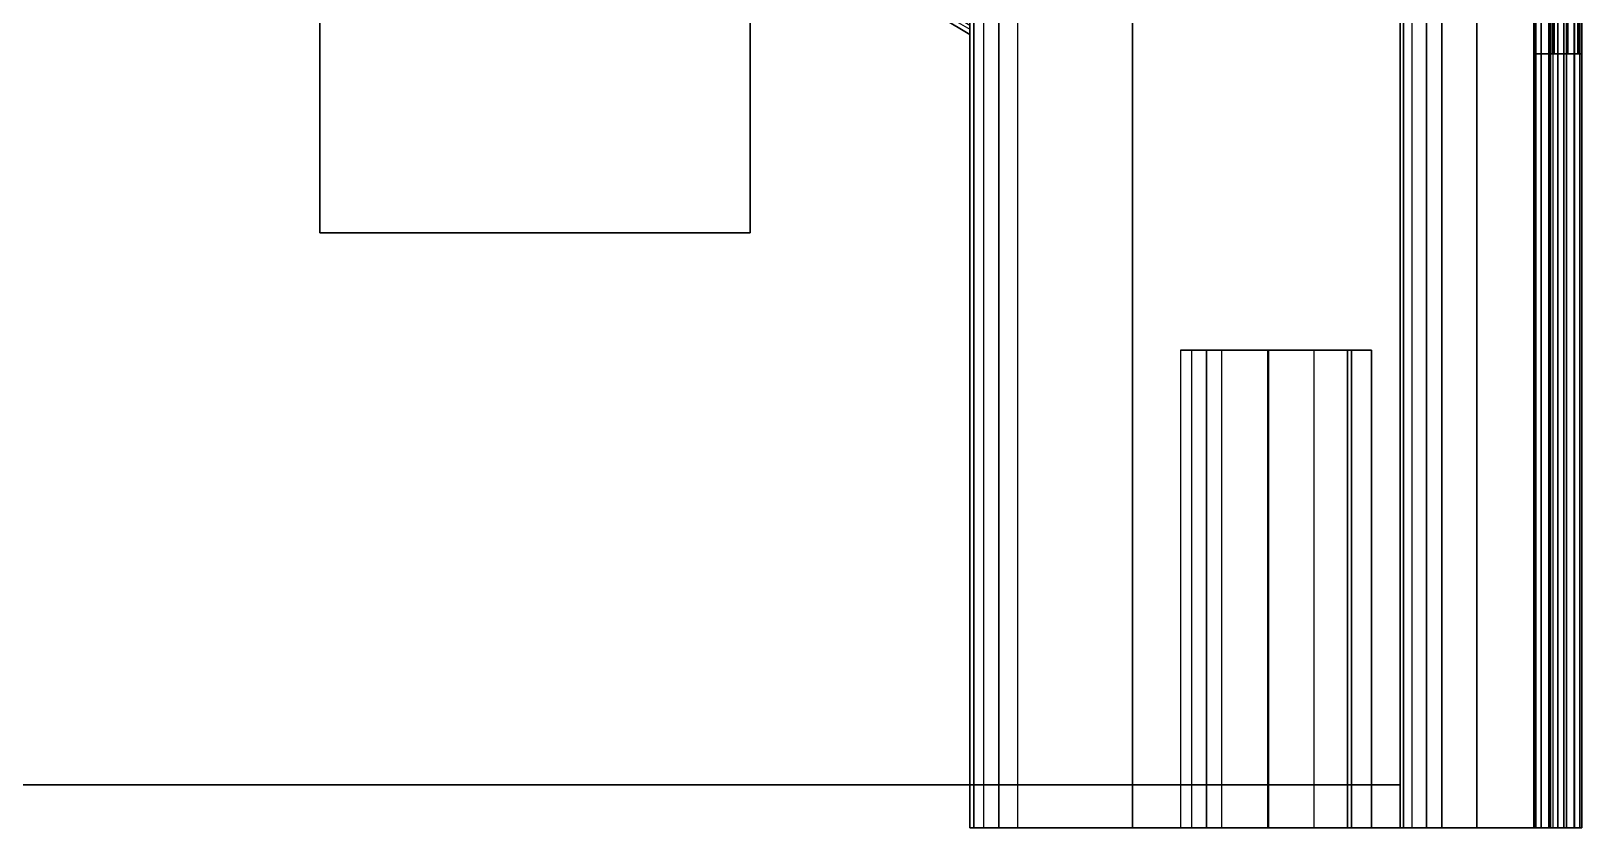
# Model space of a CAD drawing. Header units: inches. Extents: x -1 to 233, y 0 to 394.
# Drawn here: x 199.86 to 232.3, y 0 to 16.68 of the extents above; entities that cross this region are included whole.
import ezdxf

# ---------------------------------------------------------------- set-up
doc = ezdxf.new("R2010")
doc.units = ezdxf.units.IN
doc.header["$MEASUREMENT"] = 0
doc.layers.add('2', color=7, linetype='CONTINUOUS')

msp = doc.modelspace()

# ---------------------------------------------------------------- linework, layer by layer
at = {"layer": '2'}
for p, q in [((230.103, 0, 3.6), (230.103, 390, 3.6)), ((231.291, 0, 3.6), (231.291, 390, 3.6)), ((231.291, 0, 0.505), (231.291, 390, 0.505)), ((231.301, 16.2, 90.5), (231.301, 390, 90.5)), ((231.301, 16.2, 83.606), (231.301, 390, 83.606)), ((231.301, 16.2, 83.4), (231.301, 390, 83.4)), ((231.335, 0, 0.299), (231.335, 390, 0.299)), ((231.446, 0, 0.142), (231.446, 390, 0.142)), ((231.608, 0, 15.951), (231.608, 390, 15.951)), ((231.612, 0, 16.065), (231.612, 390, 16.065)), ((231.614, 0, 0.034), (231.614, 390, 0.034)), ((231.646, 0, 16.126), (231.646, 390, 16.126)), ((231.646, 0, 15.874), (231.646, 390, 15.874)), ((231.685, 16.2, 83.646), (231.685, 390, 83.646)), ((231.7, 16.2, 83.317), (231.7, 390, 83.317)), ((231.701, 0, 16.173), (231.701, 390, 16.173)), ((231.725, 16.2, 90.406), (231.725, 390, 90.406)), ((231.796, 0), (231.796, 390)), ((231.921, 0, 15.664), (231.921, 390, 15.664)), ((231.976, 0, 0.033), (231.976, 390, 0.033)), ((232.001, 16.2, 83.829), (232.001, 390, 83.829)), ((232.008, 16.2, 90.207), (232.008, 390, 90.207)), ((232.008, 16.2, 83.107), (232.008, 390, 83.107)), ((232.138, 0, 0.133), (232.138, 390, 0.133)), ((232.141, 0, 15.388), (232.141, 390, 15.388)), ((232.142, 0, 16.614), (232.142, 390, 16.614)), ((232.215, 16.2, 82.807), (232.215, 390, 82.807)), ((232.219, 16.2, 89.897), (232.219, 390, 89.897)), ((232.228, 16.2, 84.144), (232.228, 390, 84.144)), ((232.253, 0, 15.124), (232.253, 390, 15.124)), ((232.264, 0, 0.315), (232.264, 390, 0.315)), ((232.301, 0, 0.505), (232.301, 390, 0.505)), ((232.301, 16.2, 89.5), (232.301, 390, 89.5)), ((232.301, 16.2, 84.5), (232.301, 390, 84.5)), ((232.301, 16.2, 82.4), (232.301, 390, 82.4)), ((232.301, 0, 17.212), (232.301, 390, 17.212)), ((232.301, 0, 14.788), (232.301, 390, 14.788)), ((228.501, 0, 7.9), (228.501, 385.5, 7.9)), ((228.501, 0, 19.6), (228.501, 385.5, 19.6)), ((228.567, 0, 7.544), (228.567, 385.5, 7.544)), ((228.749, 0, 7.241), (228.749, 385.5, 7.241)), ((229.05, 0, 7.008), (229.05, 385.5, 7.008)), ((229.37, 0, 6.909), (229.37, 385.5, 6.909)), ((219.501, 0, 89.5), (219.501, 373.8, 89.5)), ((219.583, 0, 89.895), (219.583, 373.8, 89.895)), ((219.794, 0, 90.207), (219.794, 373.8, 90.207)), ((220.102, 0, 90.417), (220.102, 373.8, 90.417)), ((220.501, 0, 90.5), (220.501, 373.8, 90.5))]:
    msp.add_line(p, q, dxfattribs=at)
at = {"layer": '2', "extrusion": (0, 1, -2e-16)}
msp.add_line((219.501, 16.717, 77.763), (219.501, 16.6, 77.26), dxfattribs=at)
at = {"layer": '2'}
for points in [[(231.291, 390, 3.6), (230.103, 390, 3.6), (230.103, 0, 3.6), (231.291, 0, 3.6)], [(231.335, 390, 0.299), (231.291, 390, 0.505), (231.291, 0, 0.505), (231.335, 0, 0.299)], [(231.291, 0, 3.6), (231.291, 0, 0.505), (231.291, 390, 0.505), (231.291, 390, 3.6)], [(231.7, 390, 83.317), (231.301, 390, 83.4), (231.301, 16.2, 83.4), (231.7, 16.2, 83.317)], [(231.301, 16.2, 83.606), (231.301, 16.2, 83.4), (231.301, 390, 83.4), (231.301, 390, 83.606)], [(231.301, 390, 83.606), (231.685, 390, 83.646), (231.685, 16.2, 83.646), (231.301, 16.2, 83.606)], [(231.725, 390, 90.406), (231.301, 390, 90.5), (231.301, 16.2, 90.5), (231.725, 16.2, 90.406)], [(231.446, 390, 0.142), (231.335, 390, 0.299), (231.335, 0, 0.299), (231.446, 0, 0.142)], [(231.446, 0, 0.142), (231.614, 0, 0.034), (231.614, 390, 0.034), (231.446, 390, 0.142)], [(231.646, 390, 15.874), (231.608, 390, 15.951), (231.608, 0, 15.951), (231.646, 0, 15.874)], [(231.608, 0, 15.951), (231.612, 0, 16.065), (231.612, 390, 16.065), (231.608, 390, 15.951)], [(231.612, 390, 16.065), (231.646, 390, 16.126), (231.646, 0, 16.126), (231.612, 0, 16.065)], [(231.614, 390, 0.034), (231.796, 390), (231.796, 0), (231.614, 0, 0.034)], [(231.921, 0, 15.664), (231.646, 0, 15.874), (231.646, 390, 15.874), (231.921, 390, 15.664)], [(231.646, 0, 16.126), (231.701, 0, 16.173), (231.701, 390, 16.173), (231.646, 390, 16.126)], [(231.685, 16.2, 83.646), (232.001, 16.2, 83.829), (232.001, 390, 83.829), (231.685, 390, 83.646)], [(232.008, 16.2, 83.107), (231.7, 16.2, 83.317), (231.7, 390, 83.317), (232.008, 390, 83.107)], [(231.701, 390, 16.173), (232.142, 390, 16.614), (232.142, 0, 16.614), (231.701, 0, 16.173)], [(232.008, 16.2, 90.207), (231.725, 16.2, 90.406), (231.725, 390, 90.406), (232.008, 390, 90.207)], [(231.796, 0), (231.976, 0, 0.033), (231.976, 390, 0.033), (231.796, 390)], [(232.141, 390, 15.388), (231.921, 390, 15.664), (231.921, 0, 15.664), (232.141, 0, 15.388)], [(232.138, 390, 0.133), (231.976, 390, 0.033), (231.976, 0, 0.033), (232.138, 0, 0.133)], [(232.001, 390, 83.829), (232.228, 390, 84.144), (232.228, 16.2, 84.144), (232.001, 16.2, 83.829)], [(232.215, 390, 82.807), (232.008, 390, 83.107), (232.008, 16.2, 83.107), (232.215, 16.2, 82.807)], [(232.219, 390, 89.897), (232.008, 390, 90.207), (232.008, 16.2, 90.207), (232.219, 16.2, 89.897)], [(232.138, 0, 0.133), (232.264, 0, 0.315), (232.264, 390, 0.315), (232.138, 390, 0.133)], [(232.253, 0, 15.124), (232.141, 0, 15.388), (232.141, 390, 15.388), (232.253, 390, 15.124)], [(232.142, 0, 16.614), (232.301, 0, 17.212), (232.301, 390, 17.212), (232.142, 390, 16.614)], [(232.301, 16.2, 82.4), (232.215, 16.2, 82.807), (232.215, 390, 82.807), (232.301, 390, 82.4)], [(232.301, 16.2, 89.5), (232.219, 16.2, 89.897), (232.219, 390, 89.897), (232.301, 390, 89.5)], [(232.228, 16.2, 84.144), (232.301, 16.2, 84.5), (232.301, 390, 84.5), (232.228, 390, 84.144)], [(232.253, 390, 15.124), (232.301, 390, 14.788), (232.301, 0, 14.788), (232.253, 0, 15.124)], [(232.264, 390, 0.315), (232.301, 390, 0.505), (232.301, 0, 0.505), (232.264, 0, 0.315)], [(232.301, 390, 0.505), (232.301, 390, 14.788), (232.301, 0, 14.788), (232.301, 0, 0.505)], [(232.301, 390, 17.212), (232.301, 390, 82.4), (232.301, 0, 82.4), (232.301, 0, 17.212)], [(232.301, 390, 84.5), (232.301, 390, 89.5), (232.301, 16.2, 89.5), (232.301, 16.2, 84.5)], [(228.567, 0, 7.544), (228.501, 0, 7.9), (228.501, 385.5, 7.9), (228.567, 385.5, 7.544)], [(228.501, 0, 19.6), (228.501, 0, 7.9), (228.501, 385.5, 7.9), (228.501, 385.5, 19.6)], [(228.749, 385.5, 7.241), (228.567, 385.5, 7.544), (228.567, 0, 7.544), (228.749, 0, 7.241)], [(229.05, 0, 7.008), (228.749, 0, 7.241), (228.749, 385.5, 7.241), (229.05, 385.5, 7.008)], [(229.37, 385.5, 6.909), (229.05, 385.5, 7.008), (229.05, 0, 7.008), (229.37, 0, 6.909)], [(230.103, 385.5, 3.6), (229.37, 385.5, 6.909), (229.37, 0, 6.909), (230.103, 0, 3.6)], [(185.401, 377.4, 19.6), (222.901, 373.8, 19.6), (222.901, 0.9, 19.6), (185.401, 0.9, 19.6)], [(228.501, 377.4, 18.8), (186.201, 377.4, 18.8), (186.201, 0.9, 18.8), (228.501, 0.9, 18.8)], [(219.583, 0, 89.895), (219.501, 0, 89.5), (219.501, 373.8, 89.5), (219.583, 373.8, 89.895)], [(219.501, 0, 28), (222.901, 0, 28), (222.901, 373.8, 28), (219.501, 373.8, 28)], [(219.794, 373.8, 90.207), (219.583, 373.8, 89.895), (219.583, 0, 89.895), (219.794, 0, 90.207)], [(220.102, 0, 90.417), (219.794, 0, 90.207), (219.794, 373.8, 90.207), (220.102, 373.8, 90.417)], [(220.501, 373.8, 90.5), (220.102, 373.8, 90.417), (220.102, 0, 90.417), (220.501, 0, 90.5)], [(231.301, 0, 90.5), (220.501, 0, 90.5), (220.501, 373.8, 90.5), (231.301, 373.8, 90.5)], [(222.901, 373.8, 28), (222.901, 373.8, 19.6), (222.901, 0, 19.6), (222.901, 0, 28)], [(222.901, 373.8, 19.6), (228.401, 373.8, 19.6), (228.501, 0, 19.6), (222.901, 0, 19.6)], [(219.501, 0, 28), (219.501, 352.528, 28), (219.501, 352.528, 89.5), (219.501, 0, 89.5)], [(219.501, 16.6, 33.8), (219.501, 16.6, 74.245), (219.501, 36.6, 74.245), (219.501, 36.6, 33.8)], [(205.901, 31.15, 14), (205.901, 12.45, 14), (205.901, 12.45, 18.8), (205.901, 31.15, 18.8)], [(205.901, 12.45, 14), (214.901, 12.45, 14), (214.901, 31.15, 14), (205.901, 31.15, 14)], [(214.901, 31.15, 18.8), (214.901, 31.15, 14), (214.901, 12.45, 14), (214.901, 12.45, 18.8)], [(219.501, 16.6, 74.245), (219.501, 16.6, 77.26), (219.501, 18, 77.26), (219.501, 20.77, 74.245)], [(219.501, 16.717, 77.763), (219.501, 16.717, 77.763), (219.501, 16.6, 77.26), (219.501, 18, 77.26)], [(219.501, 17.74, 33.8), (219.501, 16.6, 33.8), (219.501, 16.6, 33.54)], [(219.501, 17.74, 33.8), (219.501, 16.6, 33.54), (219.501, 16.796, 32.901)], [(218.892, 17.159, 32.959), (219.501, 16.796, 32.901), (219.501, 16.6, 33.54), (218.927, 16.947, 33.54)], [(218.909, 17.053, 77.55), (219.501, 16.717, 77.763), (219.501, 16.6, 77.26), (218.927, 16.947, 77.26)], [(218.927, 16.947, 33.54), (219.501, 16.6, 33.54), (219.501, 16.6, 77.26), (218.927, 16.947, 77.26)], [(214.901, 12.45, 14), (205.901, 12.45, 14), (205.901, 12.45, 18.8), (214.901, 12.45, 18.8)], [(224.446, 0, 40.872), (224.446, 10, 40.872), (223.901, 10, 39.5), (223.901, 0, 39.5)], [(223.901, 0, 39.5), (224.142, 0, 38.549), (224.142, 10, 38.549), (223.901, 10, 39.5)], [(225.728, 10, 37.508), (223.901, 10, 39.5), (224.446, 10, 40.872), (225.748, 10, 41.494)], [(225.728, 10, 37.508), (224.762, 10, 37.856), (224.142, 10, 38.549), (223.901, 10, 39.5)], [(223.961, 10, 39.987), (224.164, 10, 40.491), (224.446, 10, 40.872), (223.901, 10, 39.5)], [(224.446, 0, 72.872), (224.446, 10, 72.872), (223.901, 10, 71.5), (223.901, 0, 71.5)], [(223.901, 0, 71.5), (224.142, 0, 70.549), (224.142, 10, 70.549), (223.901, 10, 71.5)], [(225.728, 10, 69.508), (223.901, 10, 71.5), (224.446, 10, 72.872), (225.748, 10, 73.494)], [(225.728, 10, 69.508), (224.762, 10, 69.856), (224.142, 10, 70.549), (223.901, 10, 71.5)], [(223.961, 10, 71.987), (224.164, 10, 72.491), (224.446, 10, 72.872), (223.901, 10, 71.5)], [(224.142, 10, 38.549), (224.762, 10, 37.856), (224.762, 0, 37.856), (224.142, 0, 38.549)], [(224.142, 10, 70.549), (224.762, 10, 69.856), (224.762, 0, 69.856), (224.142, 0, 70.549)], [(225.748, 0, 41.494), (225.748, 10, 41.494), (224.446, 10, 40.872), (224.446, 0, 40.872)], [(225.27, 10, 41.398), (224.791, 10, 41.164), (224.446, 10, 40.872), (225.748, 10, 41.494)], [(225.748, 0, 73.494), (225.748, 10, 73.494), (224.446, 10, 72.872), (224.446, 0, 72.872)], [(225.27, 10, 73.398), (224.791, 10, 73.164), (224.446, 10, 72.872), (225.748, 10, 73.494)], [(224.762, 10, 37.856), (224.762, 0, 37.856), (225.728, 0, 37.508), (225.728, 10, 37.508)], [(224.762, 10, 69.856), (224.762, 0, 69.856), (225.728, 0, 69.508), (225.728, 10, 69.508)], [(226.703, 10, 37.668), (225.728, 10, 37.508), (225.728, 0, 37.508), (226.703, 0, 37.668)], [(225.728, 10, 37.508), (227.901, 10, 39.5), (227.4, 10, 40.824), (225.748, 10, 41.494)], [(227.901, 10, 39.5), (227.481, 10, 38.274), (226.703, 10, 37.668), (225.728, 10, 37.508)], [(226.703, 10, 69.668), (225.728, 10, 69.508), (225.728, 0, 69.508), (226.703, 0, 69.668)], [(225.728, 10, 69.508), (227.901, 10, 71.5), (227.4, 10, 72.824), (225.748, 10, 73.494)], [(227.901, 10, 71.5), (227.481, 10, 70.274), (226.703, 10, 69.668), (225.728, 10, 69.508)], [(227.4, 0, 40.824), (227.4, 10, 40.824), (225.748, 10, 41.494), (225.748, 0, 41.494)], [(225.748, 10, 41.494), (226.359, 10, 41.447), (226.965, 10, 41.194), (227.4, 10, 40.824)], [(227.4, 0, 72.824), (227.4, 10, 72.824), (225.748, 10, 73.494), (225.748, 0, 73.494)], [(225.748, 10, 73.494), (226.359, 10, 73.447), (226.965, 10, 73.194), (227.4, 10, 72.824)], [(226.703, 0, 37.668), (226.703, 10, 37.668), (227.481, 10, 38.274), (227.481, 0, 38.274)], [(226.703, 0, 69.668), (226.703, 10, 69.668), (227.481, 10, 70.274), (227.481, 0, 70.274)], [(227.4, 0, 40.824), (227.901, 0, 39.5), (227.901, 10, 39.5), (227.4, 10, 40.824)], [(227.901, 10, 39.5), (227.858, 10, 39.915), (227.643, 10, 40.483), (227.4, 10, 40.824)], [(227.4, 0, 72.824), (227.901, 0, 71.5), (227.901, 10, 71.5), (227.4, 10, 72.824)], [(227.901, 10, 71.5), (227.858, 10, 71.915), (227.643, 10, 72.483), (227.4, 10, 72.824)], [(227.901, 0, 39.5), (227.481, 0, 38.274), (227.481, 10, 38.274), (227.901, 10, 39.5)], [(227.481, 10, 38.274), (227.632, 10, 38.498), (227.863, 10, 39.108), (227.901, 10, 39.5)], [(227.901, 0, 71.5), (227.481, 0, 70.274), (227.481, 10, 70.274), (227.901, 10, 71.5)], [(227.481, 10, 70.274), (227.632, 10, 70.498), (227.863, 10, 71.108), (227.901, 10, 71.5)], [(185.401, 0.9, 18.8), (228.501, 0.9, 18.8), (228.501, 0.9, 19.6), (185.401, 0.9, 19.6)], [(219.794, 0, 90.207), (219.794, 0, 90.207), (219.501, 0, 89.5), (220.501, 0, 90.5)], [(219.583, 0, 89.895), (219.583, 0, 89.895), (219.501, 0, 89.5), (219.794, 0, 90.207)], [(219.501, 0, 89.5), (220.501, 0, 90.5), (231.301, 0, 90.5), (232.301, 0, 89.5)], [(219.501, 0, 89.5), (219.501, 0, 83.606), (231.301, 0, 83.606), (232.301, 0, 84.5)], [(232.301, 0, 84.5), (232.301, 0, 84.5), (232.301, 0, 89.5), (219.501, 0, 89.5)], [(219.501, 0, 83.606), (219.501, 0, 83.4), (231.301, 0, 83.4), (231.301, 0, 83.606)], [(219.501, 0, 82.4), (232.301, 0, 82.4), (231.301, 0, 83.4), (219.501, 0, 83.4)], [(219.501, 0, 37.508), (232.301, 0, 37.508), (232.301, 0, 28), (219.501, 0, 28)], [(219.501, 0, 69.508), (224.142, 0, 70.549), (224.762, 0, 69.856), (225.744, 0, 69.508)], [(219.501, 0, 69.508), (224.446, 0, 72.872), (223.901, 0, 71.5), (224.142, 0, 70.549)], [(224.446, 0, 72.872), (225.748, 0, 73.494), (219.501, 0, 73.494), (219.501, 0, 69.508)], [(219.501, 0, 37.508), (224.142, 0, 38.549), (224.762, 0, 37.856), (225.744, 0, 37.508)], [(219.501, 0, 37.508), (224.446, 0, 40.872), (223.901, 0, 39.5), (224.142, 0, 38.549)], [(224.446, 0, 40.872), (225.748, 0, 41.494), (219.501, 0, 41.494), (219.501, 0, 37.508)], [(219.501, 0, 69.508), (232.301, 0, 69.508), (232.301, 0, 41.494), (219.501, 0, 41.494)], [(219.501, 0, 82.4), (232.301, 0, 82.4), (232.301, 0, 73.494), (219.501, 0, 73.494)], [(220.102, 0, 90.417), (220.102, 0, 90.417), (220.501, 0, 90.5), (219.794, 0, 90.207)], [(232.301, 0, 19.6), (222.901, 0, 19.6), (222.901, 0, 28), (232.301, 0, 28)], [(226.703, 0, 69.668), (225.728, 0, 69.508), (232.301, 0, 69.508), (232.301, 0, 73.494)], [(226.703, 0, 37.668), (225.728, 0, 37.508), (232.301, 0, 37.508), (232.301, 0, 41.494)], [(232.301, 0, 73.494), (225.748, 0, 73.494), (227.4, 0, 72.824), (227.901, 0, 71.5)], [(232.301, 0, 41.494), (225.748, 0, 41.494), (227.4, 0, 40.824), (227.901, 0, 39.5)], [(232.301, 0, 73.494), (227.901, 0, 71.5), (227.481, 0, 70.274), (226.703, 0, 69.668)], [(232.301, 0, 41.494), (227.901, 0, 39.5), (227.481, 0, 38.274), (226.703, 0, 37.668)], [(232.301, 0, 17.212), (231.701, 0, 16.173), (228.501, 0, 19.6), (232.301, 0, 19.6)], [(228.501, 0, 19.6), (231.612, 0, 16.065), (231.646, 0, 16.126), (231.701, 0, 16.173)], [(228.501, 0, 15.951), (231.608, 0, 15.951), (231.612, 0, 16.065), (228.501, 0, 19.6)], [(228.501, 0, 15.951), (228.501, 0, 15.874), (231.646, 0, 15.874), (231.608, 0, 15.951)], [(228.501, 0, 14.788), (232.301, 0, 14.788), (231.646, 0, 15.874), (228.501, 0, 15.874)], [(232.301, 0, 7.9), (228.501, 0, 7.9), (228.501, 0, 14.788), (232.301, 0, 14.788)], [(228.749, 0, 7.241), (228.749, 0, 7.241), (229.37, 0, 6.909), (228.501, 0, 7.9)], [(228.567, 0, 7.544), (228.567, 0, 7.544), (228.501, 0, 7.9), (228.749, 0, 7.241)], [(232.301, 0, 5.667), (232.301, 0, 7.9), (228.501, 0, 7.9), (229.37, 0, 6.909)], [(229.05, 0, 7.008), (229.05, 0, 7.008), (228.749, 0, 7.241), (229.37, 0, 6.909)], [(232.301, 0, 3.6), (230.103, 0, 3.6), (229.37, 0, 6.909), (232.301, 0, 5.667)], [(232.301, 0, 0.505), (231.291, 0, 0.505), (231.291, 0, 3.6), (232.301, 0, 3.6)], [(231.291, 0, 0.505), (231.291, 0, 0.505), (231.796, 0), (232.301, 0, 0.505)], [(231.446, 0, 0.142), (231.446, 0, 0.142), (231.291, 0, 0.505), (231.796, 0)], [(231.335, 0, 0.299), (231.335, 0, 0.299), (231.291, 0, 0.505), (231.446, 0, 0.142)], [(232.008, 0, 90.207), (232.008, 0, 90.207), (232.301, 0, 89.5), (231.301, 0, 90.5)], [(231.301, 0, 90.5), (231.301, 0, 90.5), (231.725, 0, 90.406), (232.008, 0, 90.207)], [(232.001, 0, 83.829), (232.001, 0, 83.829), (232.301, 0, 84.5), (231.301, 0, 83.606)], [(231.685, 0, 83.646), (231.685, 0, 83.646), (231.301, 0, 83.606), (232.001, 0, 83.829)], [(232.008, 0, 83.107), (232.008, 0, 83.107), (232.301, 0, 82.4), (231.301, 0, 83.4)], [(231.7, 0, 83.317), (231.7, 0, 83.317), (231.301, 0, 83.4), (232.008, 0, 83.107)], [(231.614, 0, 0.034), (231.614, 0, 0.034), (231.446, 0, 0.142), (231.796, 0)], [(232.141, 0, 15.388), (232.141, 0, 15.388), (232.301, 0, 14.788), (231.646, 0, 15.874)], [(232.142, 0, 16.614), (232.142, 0, 16.614), (232.301, 0, 17.212), (231.701, 0, 16.173)], [(231.701, 0, 15.827), (231.701, 0, 15.827), (231.921, 0, 15.664), (232.141, 0, 15.388)], [(232.138, 0, 0.133), (232.138, 0, 0.133), (231.796, 0), (232.301, 0, 0.505)], [(231.976, 0, 0.033), (231.976, 0, 0.033), (231.796, 0), (232.138, 0, 0.133)], [(232.228, 0, 84.144), (232.228, 0, 84.144), (232.301, 0, 84.5), (232.001, 0, 83.829)], [(232.301, 0, 89.5), (232.301, 0, 89.5), (232.219, 0, 89.897), (232.008, 0, 90.207)], [(232.215, 0, 82.807), (232.215, 0, 82.807), (232.301, 0, 82.4), (232.008, 0, 83.107)], [(232.264, 0, 0.315), (232.264, 0, 0.315), (232.138, 0, 0.133), (232.301, 0, 0.505)], [(232.301, 0, 14.788), (232.301, 0, 14.788), (232.253, 0, 15.124), (232.141, 0, 15.388)]]:
    msp.add_3dface(points, dxfattribs=at)

doc.saveas('drawing.dxf')
